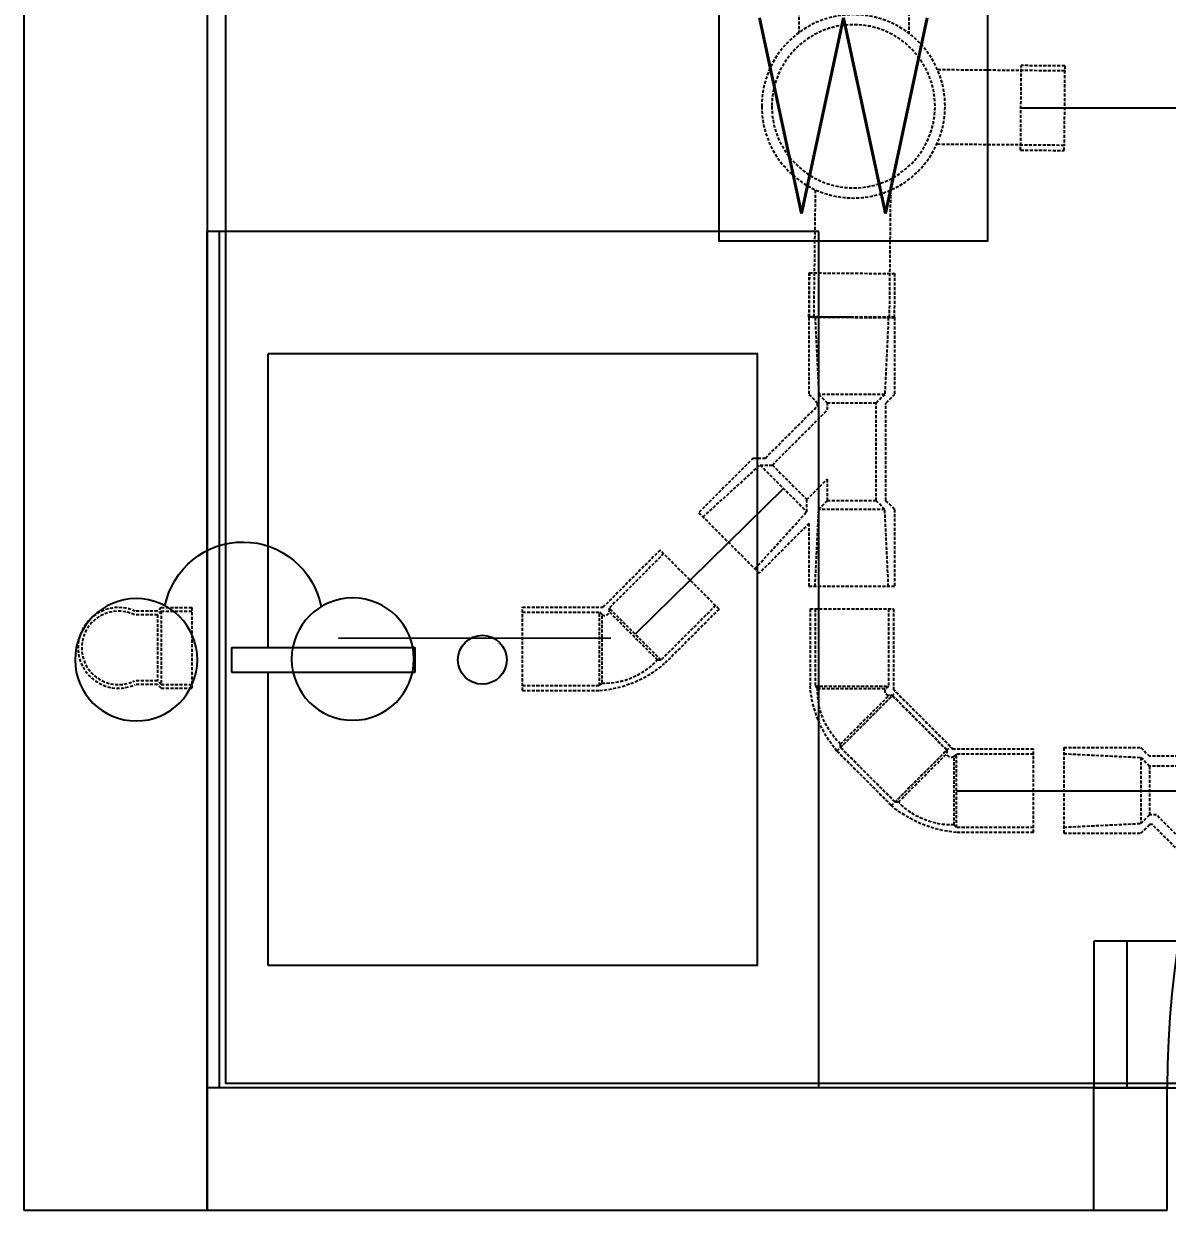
# Model space of a CAD drawing. Header units: millimetres. Extents: x 0 to 887, y -3549 to 0.
# Drawn here: x 191.8 to 285.3, y -1265.7 to -1168.7 of the extents above; entities that cross this region are included whole.
import ezdxf

# ---------------------------------------------------------------- set-up
doc = ezdxf.new("R2010")
doc.units = ezdxf.units.MM
doc.linetypes.add('DASHED', pattern=[19.05, 12.7, -6.35])
doc.linetypes.add('HIDDEN', pattern=[0.375, 0.25, -0.125])
for name, color, linetype in [('02_(橋尚興華城後壁段)建築外部參考_TEST$0$A_建築', 8, 'Continuous'), ('02_(橋尚興華城後壁段)建築外部參考_TEST$0$A_建築_衛浴', 8, 'Continuous'), ('02_(橋尚興華城後壁段)排水底板管路外部參考$0$P_排水_配管線_WP', 30, 'Continuous'), ('02_(橋尚興華城後壁段)結構外部參考_TEST$0$B_樑', 41, 'DASHED'), ('03-P-另件', 51, 'HIDDEN'), ('A-A建築底圖', 8, 'Continuous'), ('P_排水_底板_落水頭', 3, 'Continuous'), ('P_排水_底板_設備排水口', 3, 'Continuous'), ('TOILET', 9, 'Continuous')]:
    doc.layers.add(name, color=color, linetype=linetype)
doc.styles.add('CHINA', font='txt.shx', dxfattribs={"bigfont": 'bigfont.shx'})

# ---------------------------------------------------------------- blocks, each defined once
blk = doc.blocks.new('B049')
for centre in [(-8.982, -3.073), (8.725, -3.127)]:
    blk.add_circle(centre, 5)
blk.add_arc((0, 0), 6.5, 11.40045, 169.35043)
blk = doc.blocks.new('B018')
blk.add_lwpolyline([(-11, 11), (-11, -11), (11, -11), (11, 11)], close=True)
at = {"style": 'CHINA', "text_generation_flag": 4}
blk.add_text('W', height=16, rotation=180, dxfattribs=at).set_placement((7.411, -8.774))
blk = doc.blocks.new('pbyt050')
at = {"color": 0, "linetype": 'ByBlock'}
for p, q in [((-7.566, 12.516), (-12.516, 7.566)), ((-7.92, 12.162), (-3.677, 7.495)), ((-3.111, 8.061), (-7.566, 12.516)), ((-12.162, 7.92), (-7.495, 3.677)), ((-3.111, 8.061), (-3.111, 7.061)), ((-8.45, 3.5), (-12.516, 7.566)), ((-3.677, 7.495), (-7.495, 3.677)), ((-3.677, 7.495), (-3.677, 6.495)), ((-3.111, 7.061), (1.157, 2.793)), ((-3.677, 6.495), (-6.495, 3.677)), ((-3.677, 6.495), (0.825, 1.993)), ((-13.6, -3.5), (-13.6, 3.5)), ((-8.45, 3.5), (-13.6, 3.5)), ((-13.6, 3), (-7.3, 2.7)), ((-7.495, 3.677), (-6.495, 3.677)), ((-6.495, 3.677), (-4.811, 1.993)), ((2.1, 3.5), (1.393, 2.793)), ((8.4, 3.5), (2.1, 3.5)), ((8.4, 3), (2.1, 2.7)), ((8.4, -3.5), (8.4, 3.5)), ((-7.3, -2.7), (-7.3, 2.7)), ((-7.3, 2.7), (-6.593, 1.993)), ((-6.593, 1.993), (-4.811, 1.993)), ((-6.593, -1.993), (-6.593, 1.993)), ((0.825, 1.993), (1.393, 1.993)), ((1.157, 2.793), (1.393, 2.793)), ((2.1, 2.7), (1.393, 1.993)), ((1.393, -1.993), (1.393, 1.993)), ((2.1, -2.7), (2.1, 2.7)), ((-13.6, -3), (-7.3, -2.7)), ((-7.3, -2.7), (-6.593, -1.993)), ((-7.3, -3.5), (-6.593, -2.793)), ((-6.593, -1.993), (1.393, -1.993)), ((-6.593, -2.793), (1.393, -2.793)), ((2.1, -2.7), (1.393, -1.993)), ((2.1, -3.5), (1.393, -2.793)), ((8.4, -3), (2.1, -2.7)), ((-7.3, -3.5), (-13.6, -3.5)), ((8.4, -3.5), (2.1, -3.5))]:
    blk.add_line(p, q, dxfattribs=at)
blk = doc.blocks.new('*U255')
blk.add_blockref('pbyt050', (0, 0))
blk = doc.blocks.new('pbls050')
at = {"color": 0, "linetype": 'ByBlock'}
for p, q in [((3.246, 8.068), (-1.412, 3.41)), ((3.536, 7.778), (-0.919, 3.323)), ((8.068, 3.246), (3.246, 8.068)), ((-8, 3.41), (-1.412, 3.41)), ((-8, -3.41), (-8, 3.41)), ((-8, 3), (-1.7, 3)), ((-1.7, 3), (-1.5, 2.8)), ((-1.7, -3), (-1.7, 3)), ((3.323, -0.919), (-0.919, 3.323)), ((-0.919, 3.323), (-0.919, 3.041)), ((3.041, -0.919), (-0.919, 3.041)), ((7.778, 3.536), (3.323, -0.919)), ((8.068, 3.246), (3.613, -1.209)), ((-1.5, -2.8), (-1.5, 2.8)), ((3.323, -0.919), (3.041, -0.919)), ((-1.7, -3), (-1.5, -2.8)), ((-8, -3), (-1.7, -3)), ((-8, -3.41), (-1.7, -3.41))]:
    blk.add_line(p, q, dxfattribs=at)
for centre, radius, start, end in [((-1.281, 3.092), 0.365, 233.13638, 351.86362), ((-1.338, 3.231), 6.033, 268.46498, 316.53502), ((-2.473, 5.971), 9.412, 274.71152, 310.28848)]:
    blk.add_arc(centre, radius, start, end, dxfattribs=at)
blk = doc.blocks.new('*U49')
blk.add_blockref('pbls050', (0, 0))
blk = doc.blocks.new('A$C0c4243f9')
for p, q in [((-3.609, 17.222), (-3.192, 17.225)), ((-3.571, 13.672), (-3.609, 17.222)), ((3.302, 17.276), (-3.192, 17.226)), ((-3.192, 17.226), (-3.106, 6.826)), ((2.896, 17.273), (2.983, 6.881)), ((3.302, 17.276), (3.329, 13.724)), ((-3.571, 13.672), (3.329, 13.724)), ((15.97, 5.276), (15.224, 4.672)), ((24.97, 5.327), (15.97, 5.276)), ((15.97, 5.276), (16.028, -4.924)), ((24.97, 5.327), (25.028, -4.873)), ((24.135, 4.637), (5.974, 4.534)), ((15.224, 4.672), (15.275, -4.328)), ((24.973, 4.727), (15.974, 4.676)), ((-17.276, 3.368), (-13.673, 3.396)), ((-17.223, -3.631), (-17.276, 3.368)), ((-17.223, -3.598), (-17.276, 3.302)), ((-17.273, 2.957), (-6.849, 3.057)), ((-13.62, -3.604), (-13.673, 3.396)), ((-17.226, -3.22), (-6.833, -3.092)), ((-17.223, -3.598), (-13.672, -3.571)), ((-17.223, -3.631), (-13.62, -3.604)), ((24.186, -4.363), (6.025, -4.466)), ((16.028, -4.924), (15.275, -4.328)), ((25.024, -4.273), (16.025, -4.324)), ((25.028, -4.873), (16.028, -4.924))]:
    blk.add_line(p, q)
at = {"color": 6}
for q in [(-17.249, -0.182), (-17.223, -3.631), (-17.212, -3.631)]:
    blk.add_line((-17.249, -0.132), q, dxfattribs=at)
for radius in [7.5, 6.675]:
    blk.add_circle((0, 0), radius)
for centre in [(12.348, 0.07), (16.06, 0.091)]:
    blk.add_ellipse(centre, major_axis=(0.026, -4.5), ratio=0.802245, start_param=3.141593, end_param=6.283185)
blk = doc.blocks.new('pald050')
at = {"color": 0, "linetype": 'ByBlock'}
for p, q in [((-6, -3.3), (-6, 3.3)), ((-3.5, 3.3), (-6, 3.3)), ((-3.5, 3), (-6, 3)), ((-3.5, 3.3), (-3.2, 3)), ((-3.5, -3), (-3.5, 3)), ((-3.5, 3), (-3.2, 2.7)), ((-3.2, 3), (-1.375, 3)), ((-3.2, 2.7), (-1.308, 2.7)), ((-3.2, -2.7), (-3.2, 2.7)), ((-3.5, -3), (-3.2, -2.7)), ((-3.2, -2.7), (-1.308, -2.7)), ((-3.5, -3), (-6, -3)), ((-3.5, -3.3), (-6, -3.3)), ((-3.5, -3.3), (-3.2, -3)), ((-3.2, -3), (-1.375, -3))]:
    blk.add_line(p, q, dxfattribs=at)
for radius, start, end in [(3.3, 245.38002, 114.61998), (3, 244.15807, 115.84193)]:
    blk.add_arc((0, 0), radius, start, end, dxfattribs=at)
blk = doc.blocks.new('*U64')
blk.add_blockref('pald050', (0, 0))

msp = doc.modelspace()

# ---------------------------------------------------------------- linework, layer by layer
at = {"layer": '02_(橋尚興華城後壁段)建築外部參考_TEST$0$A_建築'}
for p, q in [((191.778, -1038.161), (191.778, -1265.656)), ((191.778, -1038.161), (191.778, -1265.656)), ((206.778, -1038.161), (206.778, -1265.656)), ((206.778, -1038.161), (206.778, -1265.656)), ((279.278, -1243.656), (279.278, -1255.656)), ((369.278, -1243.656), (279.278, -1243.656)), ((279.278, -1243.656), (279.278, -1255.656)), ((369.278, -1243.656), (279.278, -1243.656)), ((206.778, -1265.656), (206.778, -1255.656)), ((206.778, -1265.656), (206.778, -1255.656)), ((279.278, -1255.656), (369.278, -1255.656)), ((279.278, -1255.656), (369.278, -1255.656))]:
    msp.add_line(p, q, dxfattribs=at)
at = {"layer": '02_(橋尚興華城後壁段)建築外部參考_TEST$0$A_建築', "linetype": 'Continuous'}
msp.add_line((281.963, -1243.656), (281.963, -1255.656), dxfattribs=at)
msp.add_line((281.963, -1243.656), (281.963, -1255.656), dxfattribs=at)
at = {"layer": '02_(橋尚興華城後壁段)建築外部參考_TEST$0$A_建築', "ltscale": 0.8}
for p, q in [((279.278, -1255.656), (206.778, -1255.656)), ((279.278, -1255.656), (206.778, -1255.656)), ((279.278, -1265.656), (279.278, -1255.656)), ((285.278, -1255.656), (279.278, -1255.656)), ((279.278, -1265.656), (279.278, -1255.656)), ((285.278, -1255.656), (279.278, -1255.656)), ((285.278, -1265.656), (285.278, -1255.656)), ((285.278, -1265.656), (285.278, -1255.656)), ((191.778, -1265.656), (279.278, -1265.656)), ((206.778, -1265.656), (279.278, -1265.656)), ((279.278, -1265.656), (285.278, -1265.656)), ((279.278, -1265.656), (285.278, -1265.656))]:
    msp.add_line(p, q, dxfattribs=at)
at = {"layer": '02_(橋尚興華城後壁段)建築外部參考_TEST$0$A_建築'}
msp.add_arc((363.456, -1255.727), 78.177, 92.98949, 179.94811, dxfattribs=at)
at = {"layer": '02_(橋尚興華城後壁段)建築外部參考_TEST$0$A_建築_衛浴'}
for p, q in [((256.778, -1185.656), (206.778, -1185.656)), ((206.778, -1255.656), (206.778, -1185.656)), ((207.778, -1255.656), (207.778, -1185.656)), ((256.778, -1255.656), (256.778, -1185.656)), ((251.813, -1195.656), (211.778, -1195.656)), ((211.778, -1219.656), (211.778, -1195.656)), ((251.778, -1245.656), (251.778, -1195.656)), ((208.778, -1219.656), (208.778, -1221.656)), ((208.778, -1219.656), (223.778, -1219.656)), ((208.778, -1219.656), (208.778, -1221.656)), ((208.778, -1219.656), (223.778, -1219.656)), ((223.778, -1221.656), (223.778, -1219.656)), ((223.778, -1221.656), (223.778, -1219.656)), ((208.778, -1221.656), (223.778, -1221.656)), ((208.778, -1221.656), (223.778, -1221.656)), ((211.778, -1245.656), (211.778, -1221.656)), ((251.813, -1245.656), (211.778, -1245.656)), ((256.778, -1255.656), (206.778, -1255.656))]:
    msp.add_line(p, q, dxfattribs=at)
msp.add_circle((229.278, -1220.656), 2, dxfattribs=at)
msp.add_circle((229.278, -1220.656), 2, dxfattribs=at)
at = {"layer": '02_(橋尚興華城後壁段)排水底板管路外部參考$0$P_排水_配管線_WP'}
for p, q in [((273.315, -1175.535), (298.533, -1175.535)), ((253.896, -1206.647), (241.765, -1218.557)), ((217.521, -1218.858), (239.794, -1218.887)), ((268.041, -1231.361), (345.447, -1231.361))]:
    msp.add_line(p, q, dxfattribs=at)
at = {"layer": '02_(橋尚興華城後壁段)結構外部參考_TEST$0$B_樑'}
msp.add_line((206.778, -1038.161), (206.778, -1265.656), dxfattribs=at)
at = {"layer": 'A-A建築底圖', "ltscale": 0.8}
msp.add_lwpolyline([(219.778, -1036.661), (257.178, -1036.661), (257.178, -1104.456), (208.278, -1104.456), (208.278, -1255.256), (365.778, -1255.256), (365.778, -1026.656), (366.278, -1026.656), (366.278, -966.156), (219.778, -966.156)], close=True, dxfattribs=at)
at = {"layer": 'TOILET'}
for p, q in [((256.778, -1185.656), (207.778, -1185.656)), ((207.778, -1255.656), (207.778, -1185.656)), ((256.778, -1255.656), (256.778, -1185.656)), ((251.813, -1195.656), (211.778, -1195.656)), ((211.778, -1219.656), (211.778, -1195.656)), ((251.778, -1245.656), (251.778, -1195.656)), ((208.778, -1219.656), (208.778, -1221.656)), ((208.778, -1219.656), (223.778, -1219.656)), ((208.778, -1219.656), (208.778, -1221.656)), ((208.778, -1219.656), (223.778, -1219.656)), ((223.778, -1221.656), (223.778, -1219.656)), ((223.778, -1221.656), (223.778, -1219.656)), ((208.778, -1221.656), (223.778, -1221.656)), ((208.778, -1221.656), (223.778, -1221.656)), ((211.778, -1245.656), (211.778, -1221.656)), ((251.813, -1245.656), (211.778, -1245.656)), ((256.778, -1255.656), (207.778, -1255.656))]:
    msp.add_line(p, q, dxfattribs=at)
msp.add_circle((229.278, -1220.656), 2, dxfattribs=at)
msp.add_circle((229.278, -1220.656), 2, dxfattribs=at)

# ---------------------------------------------------------------- block references
at = {"layer": '03-P-另件', "xscale": -1}
for name, p, rotation in [('A$C0c4243f9', (259.617, -1175.412), 269.9889863158735), ('*U49', (259.482, -1224.502), 314.999999999908)]:
    msp.add_blockref(name, p, dxfattribs=dict(at, rotation=rotation))
at = {"layer": '03-P-另件'}
for name, p, rotation in [('*U255', (259.482, -1201.061), 89.99999999999999), ('*U64', (199.522, -1219.685), 180), ('*U255', (285.219, -1231.338), 180)]:
    msp.add_blockref(name, p, dxfattribs=dict(at, rotation=rotation))
msp.add_blockref('*U49', (240.563, -1219.759), dxfattribs=at)
at = {"layer": '03-P-另件', "xscale": -1}
msp.add_blockref('*U49', (266.341, -1231.361), dxfattribs=at)
at = {"layer": 'P_排水_底板_落水頭'}
msp.add_blockref('B018', (259.617, -1175.412), dxfattribs=at)
at = {"layer": 'P_排水_底板_設備排水口', "xscale": -1}
msp.add_blockref('B049', (209.701, -1217.529), dxfattribs=at)
msp.add_blockref('B049', (209.701, -1217.529), dxfattribs=at)

doc.saveas('drawing.dxf')
